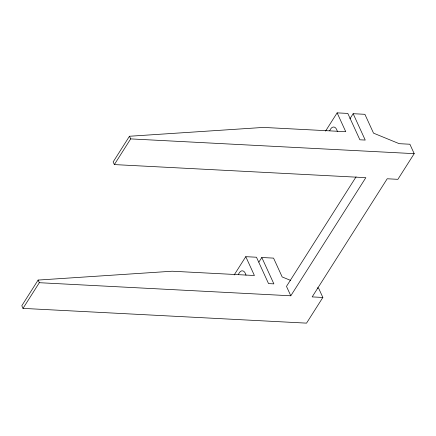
<?xml version="1.0" encoding="UTF-8"?>
<svg xmlns="http://www.w3.org/2000/svg" width="436" height="436" viewBox="0 0 436 436"><rect width="100%" height="100%" fill="white"/><g stroke="black" fill="none" stroke-linecap="round" stroke-linejoin="round"><path stroke-width="0.65" d="M290.741 280.462L282.179 276.953L273.557 258.117L261.807 257.507L273.879 283.874L268.538 283.596L256.466 257.229L245.784 256.673L254.406 275.508L172.149 271.225L38.112 280.065L21.8 305.74L23.01 308.383L306.541 323.136L322.853 297.456L318.536 288.038L317.201 287.967M322.853 297.456L312.171 296.9L387.206 178.771L397.888 179.327L414.2 153.652L409.889 144.234L399.207 143.678L373.527 133.149L364.905 114.314L353.155 113.698L365.226 140.07L359.885 139.793L347.814 113.42L337.132 112.864L345.753 131.699L263.502 127.421L129.459 136.255L113.147 161.936L114.357 164.579L365.842 177.659L290.801 295.788L39.322 282.702L23.01 308.383M114.357 164.579L130.669 138.899L129.459 136.255M234.181 274.931L245.784 256.673M325.534 131.127L337.132 112.864M258.908 262.069L261.807 257.507M349.895 118.837L353.155 113.698M356.065 176.847L286.49 286.37L290.801 295.788M130.669 138.899L414.2 153.652M38.112 280.065L39.322 282.702M238.372 274.522A8.153 4.425 -87 0 1 246.013 275.198M329.72 130.718A8.153 4.425 -87 0 1 337.36 131.394"/></g></svg>
